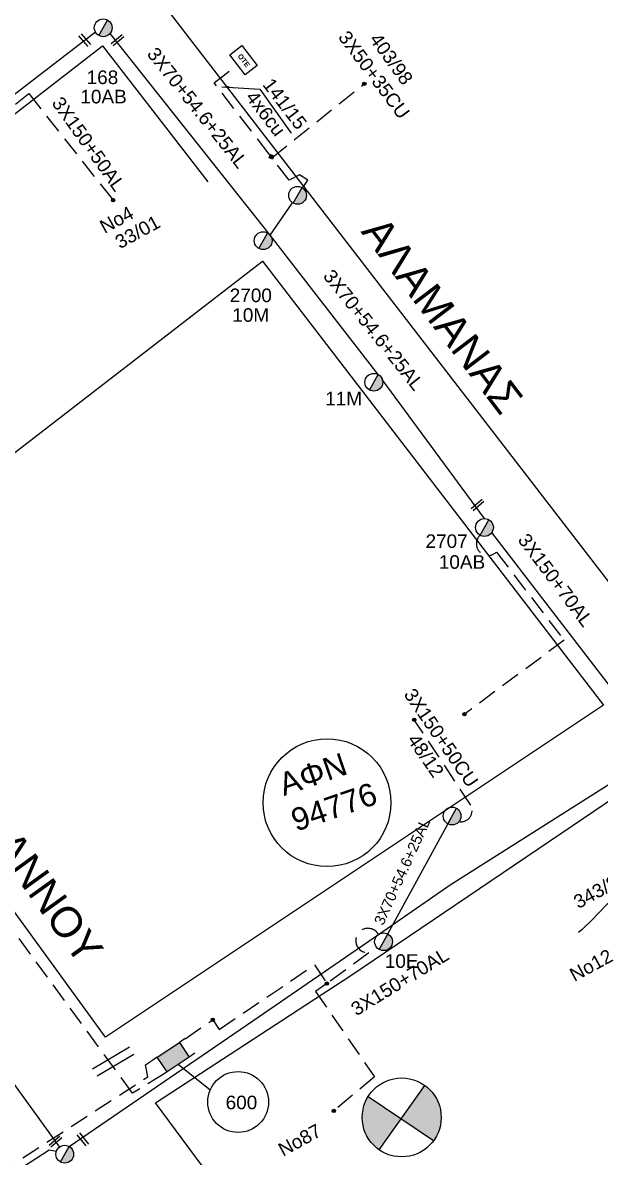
# Model space of a CAD drawing. Header units: millimetres. Extents: x 1266 to 3066, y 765 to 1784.
# Drawn here: x 1672.3 to 1748.8, y 1214.3 to 1364.7 of the extents above; entities that cross this region are included whole.
import ezdxf

# ---------------------------------------------------------------- set-up
doc = ezdxf.new("R2010")
doc.units = ezdxf.units.MM
doc.linetypes.add('DASHED', pattern=[19.05, 12.7, -6.35])
for name, color, linetype in [('Link Box 4 Διευθύνσεων', 7, 'Continuous'), ('Pillar OTE', 7, 'Continuous'), ('Άγνωστα', 7, 'Continuous'), ('Γυμνά εναέρια ΧΤ (3Φ)   3x50+35CU', 7, 'Continuous'), ('Επιγραφές - Σχήματα', 7, 'Continuous'), ('Καλώδια ΧΤ   3x150+50AL', 7, 'DASHED'), ('Καλώδια ΧΤ   3x150+50CU', 7, 'DASHED'), ('Καλώδια ΧΤ   3x150+70AL', 7, 'DASHED'), ('Καλώδια ΧΤ   3x150AL+50XLPE', 7, 'DASHED'), ('Καλώδια ΧΤ   4x6CU', 7, 'DASHED'), ('Μηχανική τομή', 7, 'Continuous'), ('Στύλος ΦΜ', 7, 'Continuous'), ('Στύλος ΦΜ @ 1', 7, 'Continuous'), ('Συνδέσεις', 7, 'Continuous'), ('Συνεστραμμένα ΧΤ   3x70+54.6+25 AL', 7, 'SYN_LINE'), ('Τομή', 7, 'Continuous'), ('Υπόβαθρο ΔΕΗ', 7, 'Continuous'), ('Υπόγεια καλώδια Παροχών ΧΤ   4x50AL', 7, 'DASHED')]:
    doc.layers.add(name, color=color, linetype=linetype)
doc.styles.get("Standard").update_dxf_attribs({"font": 'arial.ttf'})
doc.linetypes.add('SYN_LINE', pattern='A,0.5,-0.0001,["/\\/\\/\\/",Standard,S=0.1,R=0,X=0,Y=-0.05],-0.25', length=0.7501)
doc.dimstyles.new('ISO-25', dxfattribs={"dimtxt": 2.5, "dimasz": 2.5, "dimexe": 1.25, "dimexo": 0.625, "dimtad": 1, "dimtxsty": 'Standard', "dimcen": 2.5, "dimadec": 0, "dimazin": 0, "dimtfac": 1, "dimtmove": 0, "dimatfit": 3, "dimfxl": 1, "dimarcsym": 0})

# ---------------------------------------------------------------- blocks, each defined once
blk = doc.blocks.new('ΥΠΑΡΧΩΝ ΤΣΙΜΕΝΤΕΝΙΟΣ ΣΤΥΛΟΣ')
at = {"layer": 'Στύλος ΦΜ'}
blk.add_hatch(color=7, dxfattribs=at).paths.add_polyline_path([(-1.29, -2.28, 0.574793), (2.62, 0, 0.268822), (1.3, 2.27)])
at = {"layer": 'Στύλος ΦΜ', "color": 7}
blk.add_line((-1.29, -2.28), (1.3, 2.27), dxfattribs=at)
blk.add_circle((0, 0), 2.62, dxfattribs=at)
at = {"layer": 'Στύλος ΦΜ', "flags": 4}
for tag, p in [('ΑΡΙΘΜΟΣ', (-4.68, 8.05)), ('ΤΥΠΟΣ', (-4.91, 3.03))]:
    blk.add_attdef(tag, p, '', height=4, dxfattribs=at)
blk = doc.blocks.new('LINK BOX 4 ΑΝΑΧΩΡΗΣΕΩΝ')
at = {"layer": 'Link Box 4 Διευθύνσεων', "ltscale": 40}
blk.add_hatch(color=256, dxfattribs=at).paths.add_polyline_path([(-3.54, 0), (-3.54, -4.67), (3.54, -4.67), (3.54, 0)])
for p, q in [((-3.54, 0), (-5.33, 0)), ((5.33, 0), (3.54, 0)), ((-3.54, -4.67), (-5.33, -4.67)), ((5.33, -4.67), (3.54, -4.67))]:
    blk.add_line(p, q, dxfattribs=at)
blk.add_lwpolyline([(-3.54, -4.67), (-3.54, 0), (3.54, 0), (3.54, -4.67)], close=True, dxfattribs=at)
blk = doc.blocks.new('ΜΗΧΑΝΙΚΗ ΤΟΜΗ')
at = {"layer": 'Μηχανική τομή', "ltscale": 40}
for p, q in [((-1.89, 0.78), (1.89, 0.78)), ((1.89, 0), (-1.89, 0))]:
    blk.add_line(p, q, dxfattribs=at)
blk = doc.blocks.new('ΤΟΜΗ')
at = {"layer": 'Τομή', "ltscale": 40}
for p, q in [((-5.68, 0), (5.68, 0)), ((5.68, -2.33), (-5.68, -2.33))]:
    blk.add_line(p, q, dxfattribs=at)
blk = doc.blocks.new('_ΣΥΝΔΕΣΗ')
at = {"layer": 'Συνδέσεις', "linetype": 'SYN_LINE', "ltscale": 40}
blk.add_hatch(color=256, dxfattribs=at).paths.add_polyline_path([(0.5, -0.01, 1), (-0.5, -0.01, 1)])
at = {"layer": 'Συνδέσεις'}
blk.add_circle((0, -0.01), 0.5, dxfattribs=at)
blk = doc.blocks.new('PILLAR ΟΤΕ')
at = {"layer": 'Pillar OTE', "ltscale": 40}
blk.add_lwpolyline([(-3.31, 2.02), (3.39, 2.02), (3.39, -1.99), (-3.31, -1.99)], close=True, dxfattribs=at)
at = {"layer": 'Pillar OTE', "insert": (-1.81, 0.71), "char_height": 1.3575, "width": 109.961, "attachment_point": 1}
blk.add_mtext('{\\fArial|b1|i0|c161|p34;OTE}', dxfattribs=at)
blk = doc.blocks.new('TSONTA XT1')
at = {"ltscale": 40}
h = blk.add_hatch(color=256, dxfattribs=at)
h.dxf.hatch_style = 1
h.paths.add_polyline_path([(595.96, 2487.66), (597.07, 2488.77), (595.96, 2489.87), (594.85, 2488.77)])
blk.add_lwpolyline([(594.85, 2488.77), (595.96, 2489.87), (597.07, 2488.77), (595.96, 2487.66)], close=True, dxfattribs=at)

msp = doc.modelspace()

# ---------------------------------------------------------------- hatches: boundary and pattern name
at = {"layer": 'Επιγραφές - Σχήματα'}
h = msp.add_hatch(color=1, dxfattribs=at)
h.paths.add_polyline_path([(1725.57, 1223.81), (1722.43, 1219.41), (1726.71, 1216.51, 0.158648), (1727.72, 1219.59, 0.239646)])
h.paths.add_polyline_path([(1722.43, 1219.41), (1718.05, 1222.36, 0.140748), (1717.25, 1219.59, 0.245453), (1719.5, 1215.29)])

# ---------------------------------------------------------------- linework, layer by layer
at = {"layer": 'Άγνωστα', "color": 30, "ltscale": 0.2}
msp.add_lwpolyline([(1681.91, 1363.44), (1663.65, 1349.39)], dxfattribs=at)
at = {"layer": 'Άγνωστα', "color": 6, "linetype": 'DASHED', "ltscale": 0.2}
for points in [[(1697.45, 1232.54), (1698.31, 1231.26), (1710.93, 1239.79), (1712.59, 1237.33)], [(1693.8, 1230.02), (1697.45, 1232.54), (1697.45, 1232.54)]]:
    msp.add_lwpolyline(points, dxfattribs=at)
at = {"layer": 'Άγνωστα'}
msp.add_circle((1712.6, 1261.3), 8.47, dxfattribs=at)
at = {"layer": 'Γυμνά εναέρια ΧΤ (3Φ)   3x50+35CU', "color": 30, "linetype": 'DASHED', "ltscale": 0.2}
msp.add_lwpolyline([(1709.37, 1342.75), (1710.04, 1343.8), (1708.93, 1344.51), (1707.59, 1343.8), (1705.27, 1346.78), (1717.67, 1356.67)], dxfattribs=at)
at = {"layer": 'Επιγραφές - Σχήματα', "linetype": 'Continuous'}
msp.add_line((1729.17, 1259.53), (1729.17, 1259.53), dxfattribs=at)
at = {"layer": 'Επιγραφές - Σχήματα', "ltscale": 0.2}
msp.add_lwpolyline([(1697.11, 1223.2), (1692.88, 1226.61)], dxfattribs=at)
at = {"layer": 'Επιγραφές - Σχήματα', "color": 1}
for points in [[(1719.5, 1215.29), (1725.57, 1223.81)], [(1718.05, 1222.36), (1726.71, 1216.51)]]:
    msp.add_lwpolyline(points, dxfattribs=at)
at = {"layer": 'Επιγραφές - Σχήματα'}
msp.add_circle((1700.82, 1221.63), 4.03, dxfattribs=at)
at = {"layer": 'Επιγραφές - Σχήματα', "color": 1}
msp.add_circle((1722.49, 1219.59), 5.23, dxfattribs=at)
at = {"layer": 'Καλώδια ΧΤ   3x150+50AL', "color": 30, "ltscale": 0.2}
msp.add_lwpolyline([(1665.32, 1349.14), (1673.08, 1355.27), (1684.24, 1341.15)], dxfattribs=at)
at = {"layer": 'Καλώδια ΧΤ   3x150+50CU', "color": 2, "ltscale": 0.2}
msp.add_lwpolyline([(1691.03, 1225.38), (1686.84, 1222.81), (1660.53, 1258.67), (1650.83, 1271.89), (1641.43, 1284.7), (1631.11, 1298.78), (1621.9, 1310.87)], dxfattribs=at)
at = {"layer": 'Καλώδια ΧΤ   3x150+50CU', "color": 1, "ltscale": 0.2}
msp.add_lwpolyline([(1730.08, 1258.79, 0.627662), (1731.64, 1260.95), (1724.16, 1272.3)], format="xyb", dxfattribs=at)
at = {"layer": 'Καλώδια ΧΤ   3x150+70AL', "color": 30, "ltscale": 0.2}
msp.add_lwpolyline([(1735.05, 1294.52), (1744.02, 1282.83), (1730.81, 1273.02)], dxfattribs=at)
at = {"layer": 'Καλώδια ΧΤ   3x150+70AL', "color": 6, "ltscale": 0.2}
msp.add_lwpolyline([(1718.14, 1241.41), (1712.59, 1237.33), (1711.09, 1236.29), (1718.89, 1224.97), (1713.5, 1220.46)], dxfattribs=at)
at = {"layer": 'Καλώδια ΧΤ   3x150+70AL', "color": 30, "ltscale": 0.2}
msp.add_arc((1733.95, 1295.62), 1.56, 133.7042, 314.967, dxfattribs=at)
at = {"layer": 'Καλώδια ΧΤ   3x150+70AL', "color": 6, "ltscale": 0.2}
msp.add_arc((1718.02, 1243.03), 1.62, 30.118, 274.2626, dxfattribs=at)
at = {"layer": 'Καλώδια ΧΤ   3x150AL+50XLPE', "color": 6, "linetype": 'DASHED', "ltscale": 0.2}
msp.add_lwpolyline([(1648.15, 1196.62, -0.504214), (1649.92, 1199.71), (1688.85, 1224.97), (1688.56, 1226.54), (1689.36, 1227.07)], format="xyb", dxfattribs=at)
at = {"layer": 'Καλώδια ΧΤ   4x6CU', "color": 30, "linetype": 'DASHED', "ltscale": 0.2}
msp.add_lwpolyline([(1705.11, 1347.2, -0.473958), (1704.92, 1347.27), (1697.63, 1356.72), (1700.74, 1359.12)], format="xyb", dxfattribs=at)
at = {"layer": 'Συνεστραμμένα ΧΤ   3x70+54.6+25 AL', "color": 1, "ltscale": 20}
msp.add_line((1720.1, 1242.87), (1729.17, 1259.53), dxfattribs=at)
at = {"layer": 'Συνεστραμμένα ΧΤ   3x70+54.6+25 AL', "color": 30, "ltscale": 20}
for points in [[(1705.07, 1336.5), (1683.85, 1363.25)], [(1719.38, 1318.04), (1705.07, 1336.5)], [(1733.46, 1298.95), (1719.92, 1317.38)], [(1756.05, 1269.02), (1734.44, 1297.13)]]:
    msp.add_lwpolyline(points, dxfattribs=at)
at = {"layer": 'Συνεστραμμένα ΧΤ   3x70+54.6+25 AL', "color": 30, "ltscale": 5}
msp.add_lwpolyline([(1705.06, 1336.53), (1708.03, 1340.82)], dxfattribs=at)
at = {"layer": 'Συνεστραμμένα ΧΤ   3x70+54.6+25 AL', "color": 1, "ltscale": 20}
for points in [[(1719.43, 1243.84), (1728.9, 1250.4), (1755.76, 1267.44)], [(1678.43, 1215.73), (1702.78, 1232.41), (1719.43, 1243.84)], [(1661.55, 1237.17), (1677.15, 1215.66)]]:
    msp.add_lwpolyline(points, dxfattribs=at)
at = {"layer": 'Συνεστραμμένα ΧΤ   3x70+54.6+25 AL', "color": 151, "linetype": 'SYN_LINE', "ltscale": 15}
msp.add_lwpolyline([(1651.35, 1198.11), (1651.65, 1199.64), (1675.76, 1215.29), (1676.74, 1215.13)], dxfattribs=at)
at = {"layer": 'Υπόβαθρο ΔΕΗ', "ltscale": 0.2}
for points in [[(1697.06, 1372.97), (1690.29, 1367.87), (1755.57, 1283.24), (1798.61, 1327.33), (1822.16, 1352.71), (1841.45, 1372.97)], [(1621.4, 1313.97), (1682.84, 1361.6), (1696.8, 1343.6)], [(1703.71, 1355.87), (1707.85, 1350.04)], [(1642.81, 1285.79), (1704.06, 1333.06), (1749.24, 1274.24), (1683.25, 1230.21), (1642.81, 1285.79)], [(1731.86, 1164.78), (1689.85, 1221.51), (1715.77, 1238.4), (1745.22, 1258.34), (1756.02, 1265.65), (1807.68, 1198.09), (1779.63, 1176.71), (1742.79, 1150.42), (1731.86, 1164.78)]]:
    msp.add_lwpolyline(points, dxfattribs=at)

# ---------------------------------------------------------------- block references
at = {"layer": 'Link Box 4 Διευθύνσεων', "xscale": 0.5, "yscale": 0.5, "zscale": 0.5, "rotation": 33.62770256583607}
msp.add_blockref('LINK BOX 4 ΑΝΑΧΩΡΗΣΕΩΝ', (1691.58, 1228.55), dxfattribs=at)
at = {"layer": 'Pillar OTE', "xscale": 0.4999999999999999, "yscale": 0.4999999999999999, "zscale": 0.4999999999999999, "rotation": 307.6569669424271}
msp.add_blockref('PILLAR ΟΤΕ', (1701.52, 1359.71), dxfattribs=at)
at = {"layer": 'Μηχανική τομή'}
for p, xscale, yscale, zscale, rotation in [((1680.33, 1362.24), 0.4999999999999997, 0.4999999999999997, 0.4999999999999997, 311.1599606792047), ((1684.72, 1362.51), 0.4999999999999997, 0.4999999999999997, 0.4999999999999997, 220.1390881588856), ((1732.42, 1300.9), 0.4999999999999997, 0.4999999999999997, 0.4999999999999997, 220.1390881588856), ((1676.73, 1216.25), 0.4999999999999993, 0.4999999999999993, 0.4999999999999993, 40.93517884512278), ((1680.39, 1216.79), 0.4999999999999994, 0.4999999999999994, 0.4999999999999994, 128.727173849753)]:
    msp.add_blockref('ΜΗΧΑΝΙΚΗ ΤΟΜΗ', p, dxfattribs=dict(at, xscale=xscale, yscale=yscale, zscale=zscale, rotation=rotation))
at = {"layer": 'Στύλος ΦΜ @ 1', "ltscale": 40}
ref = msp.add_blockref('ΥΠΑΡΧΩΝ ΤΣΙΜΕΝΤΕΝΙΟΣ ΣΤΥΛΟΣ', (1682.94, 1364), dxfattribs=dict(at, xscale=0.4499999999998181, yscale=0.4499999999998181, zscale=0.4499999999998181))
ref.add_attrib('ΤΥΠΟΣ', '168', (1680.74, 1356.54), dxfattribs={"layer": 'Στύλος ΦΜ', "height": 1.8, "flags": 4})
ref.add_attrib('ΑΡΙΘΜΟΣ', '10AB', (1679.91, 1353.98), dxfattribs={"layer": 'Στύλος ΦΜ', "height": 1.8, "flags": 4})
at = {"layer": 'Στύλος ΦΜ @ 1', "ltscale": 40, "xscale": 0.4499999999998181, "yscale": 0.4499999999998181, "zscale": 0.4499999999998181}
for p in [(1708.7, 1341.79), (1729.17, 1259.53)]:
    msp.add_blockref('ΥΠΑΡΧΩΝ ΤΣΙΜΕΝΤΕΝΙΟΣ ΣΤΥΛΟΣ', p, dxfattribs=at)
at = {"layer": 'Στύλος ΦΜ @ 1', "ltscale": 40}
ref = msp.add_blockref('ΥΠΑΡΧΩΝ ΤΣΙΜΕΝΤΕΝΙΟΣ ΣΤΥΛΟΣ', (1704.14, 1335.78), dxfattribs=dict(at, xscale=0.4499999999998181, yscale=0.4499999999998181, zscale=0.4499999999998181))
ref.add_attrib('ΤΥΠΟΣ', '2700', (1699.7, 1327.64), dxfattribs={"layer": 'Στύλος ΦΜ', "height": 1.8, "flags": 4})
ref.add_attrib('ΑΡΙΘΜΟΣ', '10M', (1700.04, 1325.03), dxfattribs={"layer": 'Στύλος ΦΜ', "height": 1.8, "flags": 4})
ref = msp.add_blockref('ΥΠΑΡΧΩΝ ΤΣΙΜΕΝΤΕΝΙΟΣ ΣΤΥΛΟΣ', (1718.8, 1317.02), dxfattribs=dict(at, xscale=0.4499999999998181, yscale=0.4499999999998181, zscale=0.4499999999998181))
ref.add_attrib('ΤΥΠΟΣ', '11M', (1712.35, 1313.96), dxfattribs={"layer": 'Στύλος ΦΜ', "height": 1.8, "flags": 4})
ref = msp.add_blockref('ΥΠΑΡΧΩΝ ΤΣΙΜΕΝΤΕΝΙΟΣ ΣΤΥΛΟΣ', (1733.46, 1297.77), dxfattribs=dict(at, xscale=0.4499999999998181, yscale=0.4499999999998181, zscale=0.4499999999998181))
ref.add_attrib('ΤΥΠΟΣ', '2707', (1725.65, 1295.06), dxfattribs={"layer": 'Στύλος ΦΜ', "height": 1.8, "flags": 4})
ref.add_attrib('ΑΡΙΘΜΟΣ', '10AB', (1727.41, 1292.3), dxfattribs={"layer": 'Στύλος ΦΜ', "height": 1.8, "flags": 4})
ref = msp.add_blockref('ΥΠΑΡΧΩΝ ΤΣΙΜΕΝΤΕΝΙΟΣ ΣΤΥΛΟΣ', (1720.09, 1242.87), dxfattribs=dict(at, xscale=0.4499999999998181, yscale=0.4499999999998181, zscale=0.4499999999998181))
ref.add_attrib('ΤΥΠΟΣ', '10E', (1720.25, 1239.41), dxfattribs={"layer": 'Στύλος ΦΜ', "height": 1.8, "flags": 4})
ref = msp.add_blockref('ΥΠΑΡΧΩΝ ΤΣΙΜΕΝΤΕΝΙΟΣ ΣΤΥΛΟΣ', (1677.84, 1214.71), dxfattribs=dict(at, xscale=0.4499999999998181, yscale=0.4499999999998181, zscale=0.4499999999998181))
ref.add_attrib('ΤΥΠΟΣ', '160', (1673.77, 1206.64), dxfattribs={"layer": 'Στύλος ΦΜ', "height": 1.8, "flags": 4})
at = {"layer": 'Συνδέσεις', "xscale": 0.4499999999998181, "yscale": 0.4499999999998181, "zscale": 0.4499999999998181}
for p in [(1717.54, 1356.57), (1684.25, 1341.16), (1724.16, 1272.3), (1730.81, 1273.03), (1712.59, 1237.33), (1697.45, 1232.54), (1713.5, 1220.46)]:
    msp.add_blockref('_ΣΥΝΔΕΣΗ', p, dxfattribs=at)
at = {"layer": 'Συνδέσεις', "xscale": 0.3075184835441075, "yscale": 0.3075184835441075, "zscale": 0.3075184835441075, "rotation": 294.5318970277376}
msp.add_blockref('TSONTA XT1', (932.9, 1195.84), dxfattribs=at)
at = {"layer": 'Τομή', "xscale": 0.5, "yscale": 0.5, "zscale": 0.5, "rotation": 30.56631529993946}
msp.add_blockref('ΤΟΜΗ', (1683.97, 1227.49), dxfattribs=at)

# ---------------------------------------------------------------- texts
at = {"layer": 'Γυμνά εναέρια ΧΤ (3Φ)   3x50+35CU', "color": 7, "insert": (1715.43, 1363.82), "char_height": 1.8, "width": 168.3718, "attachment_point": 1, "rotation": 306.8843}
msp.add_mtext('3X50+35CU', dxfattribs=at)
at = {"layer": 'Επιγραφές - Σχήματα', "char_height": 1.8, "attachment_point": 1}
for s, insert, rotation in [('403/98', (1719.6, 1363.52), 305.9274), ('No4', (1682.26, 1338.25), 28.6723), ('33/01', (1684.29, 1336.22), 28.6723), ('343/84', (1745.04, 1248.77), 28.6723), ('No12', (1744.52, 1239.11), 28.6723), ('No87', (1705.91, 1215.94), 28.6723)]:
    msp.add_mtext_dynamic_manual_height_columns(s, width=7.5742, gutter_width=12.5, heights=[0], dxfattribs=dict(at, insert=insert, rotation=rotation))
at = {"layer": 'Επιγραφές - Σχήματα', "linetype": 'Continuous', "char_height": 4, "width": 41.5698, "attachment_point": 1}
for s, insert, rotation in [('ΑΛΑΜΑΝΑΣ', (1720.19, 1339.39), 307.2429), ('ΑΓ. ΙΩΑΝΝΟΥ', (1662.38, 1270.67), 305.7868)]:
    msp.add_mtext(s, dxfattribs=dict(at, insert=insert, rotation=rotation))
at = {"layer": 'Επιγραφές - Σχήματα', "insert": (1705.89, 1265.01), "char_height": 3, "width": 157.7424, "attachment_point": 1, "rotation": 18.9876}
msp.add_mtext('ΑΦΝ\\P94776', dxfattribs=at)
at = {"layer": 'Επιγραφές - Σχήματα', "insert": (1699.16, 1222.47), "char_height": 1.8, "attachment_point": 1}
msp.add_mtext_dynamic_manual_height_columns('600', width=7.5742, gutter_width=12.5, heights=[0], dxfattribs=at)
at = {"layer": 'Καλώδια ΧΤ   3x150+50AL', "color": 7, "insert": (1677.5, 1355.07), "char_height": 1.8, "width": 168.3718, "attachment_point": 1, "rotation": 305.5074}
msp.add_mtext('3X150+50AL', dxfattribs=at)
at = {"layer": 'Καλώδια ΧΤ   3x150+50CU', "color": 7, "char_height": 1.8, "width": 168.3718, "attachment_point": 1, "rotation": 304.5487}
for s, insert in [('3X150+50CU', (1724.18, 1276.67)), ('48/12', (1724.64, 1270.64))]:
    msp.add_mtext(s, dxfattribs=dict(at, insert=insert))
at = {"layer": 'Καλώδια ΧΤ   3x150+70AL', "color": 7, "char_height": 1.8, "width": 168.3718, "attachment_point": 1}
for insert, rotation in [((1739.23, 1297.19), 306.9042), ((1715.55, 1234.51), 31.5941)]:
    msp.add_mtext('3X150+70AL', dxfattribs=dict(at, insert=insert, rotation=rotation))
at = {"layer": 'Συνεστραμμένα ΧΤ   3x70+54.6+25 AL', "color": 7, "width": 168.3718, "attachment_point": 1}
for insert, char_height, rotation in [((1690.05, 1361.62), 1.8, 308.4982), ((1713.39, 1332.18), 1.8, 308.4982), ((1718.77, 1245.52), 1.4, 65.6842)]:
    msp.add_mtext('3X70+54.6+25AL', dxfattribs=dict(at, insert=insert, char_height=char_height, rotation=rotation))
at = {"layer": 'Υπόγεια καλώδια Παροχών ΧΤ   4x50AL', "color": 7, "ltscale": 0.2, "char_height": 1.8, "attachment_point": 1, "rotation": 307.3559}
for s, insert in [('141/15', (1705.4, 1357.54)), ('4x6cu', (1703.16, 1355.86))]:
    msp.add_mtext_dynamic_manual_height_columns(s, width=1.8, gutter_width=12.5, heights=[0.118], dxfattribs=dict(at, insert=insert))

# ---------------------------------------------------------------- leaders
at = {"layer": 'Επιγραφές - Σχήματα', "ltscale": 40}
msp.add_leader([(1698.66, 1356.18), (1703.71, 1355.87)], dimstyle='ISO-25', override={"dimasz": 1, "dimtad": 0}, dxfattribs=at)
at = {"layer": 'Επιγραφές - Σχήματα', "path_type": 1}
msp.add_leader([(1760.63, 1249.37), (1754.09, 1250.59), (1745.91, 1244.08)], dimstyle='ISO-25', override={"dimasz": 1.8, "dimtad": 0}, dxfattribs=at)

doc.saveas('drawing.dxf')
